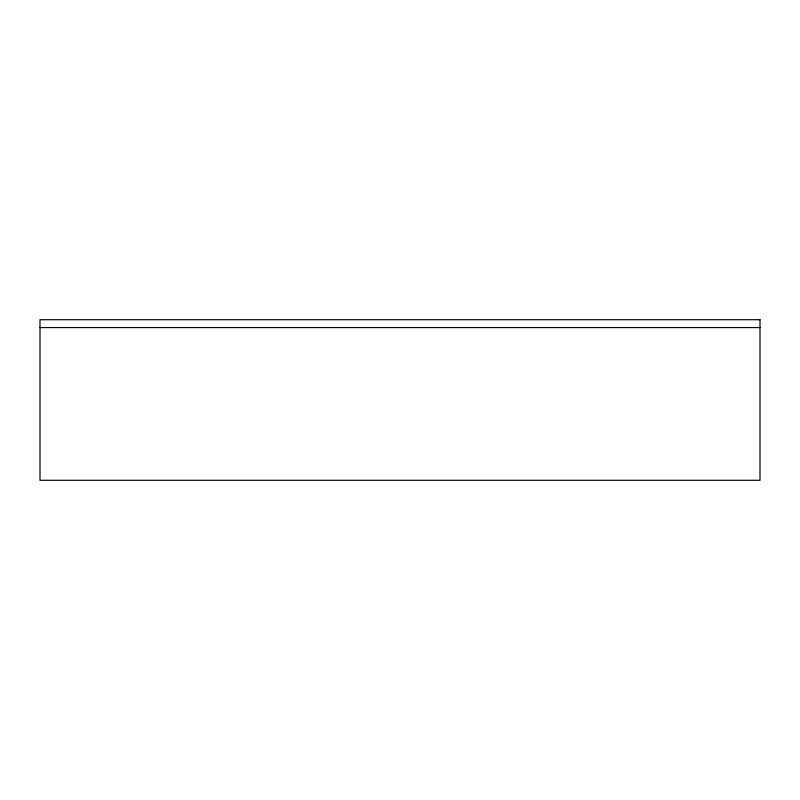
<?xml version="1.0" encoding="UTF-8"?>
<svg xmlns="http://www.w3.org/2000/svg" width="800" height="800" viewBox="0 0 800 800"><rect width="100%" height="100%" fill="white"/><g stroke="black" fill="none" stroke-linecap="round" stroke-linejoin="round"><path stroke-width="1.2" d="M40 327.56L760 327.56M760 319.71L40 319.71L40 480.29L760 480.29L760 319.71"/></g></svg>
